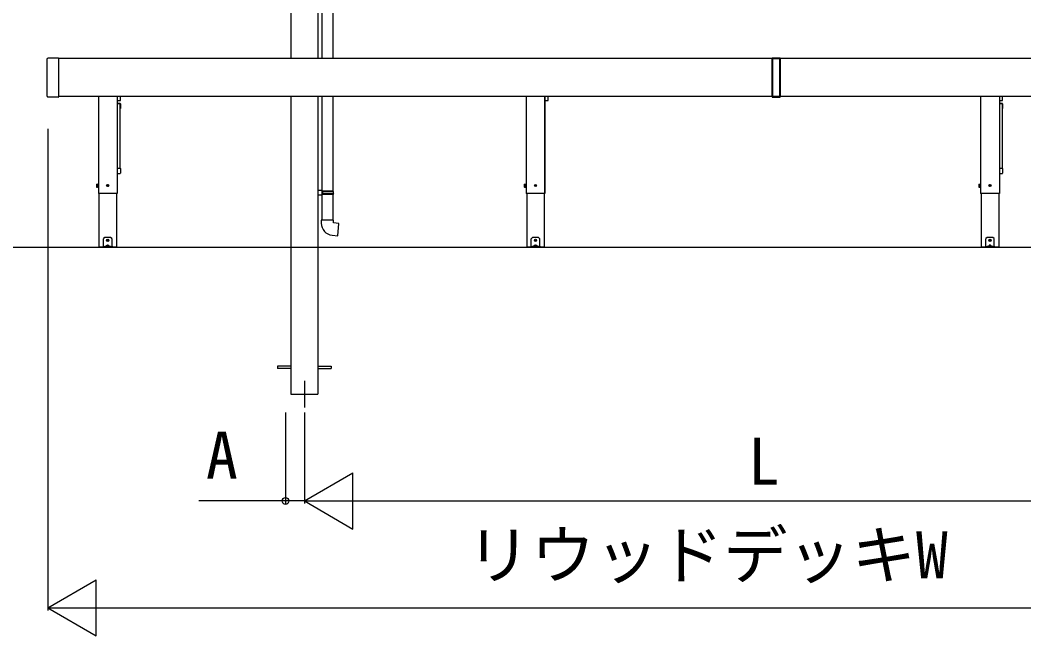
# Model space of a CAD drawing. Units: millimetres, scale not verified. Extents: x -1050 to 1050, y -1566 to 1557.
# Drawn here: x -689.6 to -314.1, y 669.1 to 899.5 of the extents above; entities that cross this region are included whole.
import ezdxf
from ezdxf.enums import TextEntityAlignment as Align

# ---------------------------------------------------------------- set-up
doc = ezdxf.new("R2010")
doc.units = ezdxf.units.MM
doc.header["$LTSCALE"] = 8
for name, color, linetype in [('0-3_YKK_12', 2, 'Continuous'), ('0-4_YKK_13', 4, 'Continuous'), ('0-5_YKK_A1', 4, 'Continuous'), ('0-6_YKK_D', 6, 'Continuous'), ('0-8_YSS_K', 3, 'Continuous')]:
    doc.layers.add(name, color=color, linetype=linetype)
doc.styles.add('ＭＳ ゴシック', font='')
doc.styles.get('ＭＳ ゴシック').set_extended_font_data('MS Gothic')

msp = doc.modelspace()

# ---------------------------------------------------------------- linework, layer by layer
at = {"layer": '0-3_YKK_12'}
msp.add_line((-583.229, 764.59), (-583.229, 754.59), dxfattribs=at)
at = {"layer": '0-4_YKK_13'}
for p, q in [((-576.729, 944.66), (-576.729, 885.09)), ((-572.529, 944.916), (-572.529, 885.09)), ((-576.729, 870.89), (-576.729, 835.746)), ((-572.529, 870.89), (-572.529, 835.49)), ((-576.529, 835.74), (-578.229, 835.79)), ((-578.229, 835.79), (-578.229, 833.99)), ((-576.529, 834.04), (-578.229, 833.99)), ((-576.729, 835.54), (-576.729, 834.24)), ((-576.529, 835.54), (-576.729, 835.54)), ((-572.429, 835.49), (-576.729, 835.49)), ((-572.329, 835.29), (-576.729, 835.29)), ((-572.329, 834.49), (-576.729, 834.49)), ((-572.429, 834.29), (-576.729, 834.29)), ((-576.529, 834.24), (-576.729, 834.24)), ((-576.729, 834.034), (-576.729, 824.59)), ((-576.529, 835.54), (-576.529, 835.74)), ((-576.529, 834.04), (-576.529, 834.24)), ((-576.282, 834.49), (-576.239, 834.29)), ((-572.529, 834.29), (-572.529, 824.59)), ((-572.329, 835.29), (-572.429, 835.49)), ((-572.329, 834.49), (-572.429, 834.29)), ((-572.329, 834.49), (-572.329, 835.29)), ((-576.929, 824.59), (-576.929, 823.498)), ((-572.329, 824.59), (-576.929, 824.59)), ((-572.822, 819.015), (-570.738, 818.833))]:
    msp.add_line(p, q, dxfattribs=at)
for points in [[(-576.282, 834.49), (-576.282, 835.29), (-576.239, 835.49)], [(-570.738, 818.833), (-570.337, 823.415), (-572.329, 823.59), (-572.329, 824.59)]]:
    msp.add_lwpolyline(points, dxfattribs=at)
msp.add_arc((-572.429, 823.498), 4.5, 180, 265, dxfattribs=at)
at = {"layer": '0-5_YKK_A1'}
for p, q in [((-578.229, 1064.59), (-578.229, 885.09)), ((-679.479, 870.981), (-679.479, 884.998)), ((-679.441, 885.079), (-679.45, 885.069)), ((-679.441, 885.079), (-679.218, 885.301)), ((-679.209, 885.31), (-679.218, 885.301)), ((-679.138, 885.34), (-675.279, 885.34)), ((-675.179, 885.24), (-675.179, 884.998)), ((-408.279, 885.09), (-675.179, 885.09)), ((-408.279, 884.998), (-408.279, 885.24)), ((-408.279, 870.981), (-408.279, 884.998)), ((-408.179, 885.34), (-405.379, 885.34)), ((-408.179, 885.31), (-408.179, 885.34)), ((-408.179, 885.31), (-408.179, 885.069)), ((-405.379, 885.31), (-408.179, 885.31)), ((-405.379, 885.31), (-405.379, 885.34)), ((-405.379, 885.069), (-405.379, 885.31)), ((-405.279, 884.998), (-405.379, 884.998)), ((-405.379, 870.981), (-405.379, 884.998)), ((-405.279, 885.24), (-405.279, 884.998)), ((-138.379, 885.09), (-405.279, 885.09)), ((-405.279, 884.998), (-405.279, 870.981)), ((-679.45, 870.91), (-679.441, 870.901)), ((-679.218, 870.679), (-679.441, 870.901)), ((-679.218, 870.679), (-679.209, 870.669)), ((-675.279, 870.64), (-679.138, 870.64)), ((-408.279, 870.89), (-675.179, 870.89)), ((-660.287, 870.89), (-660.287, 834.59)), ((-660.279, 870.89), (-660.279, 834.59)), ((-653.279, 870.89), (-653.279, 834.59)), ((-653.279, 870.89), (-653.279, 834.59)), ((-653.271, 870.89), (-653.271, 834.59)), ((-653.199, 869.37), (-652.159, 869.37)), ((-652.159, 868.256), (-653.199, 868.256)), ((-652.159, 868.231), (-653.199, 868.231)), ((-652.179, 868.194), (-653.179, 868.194)), ((-652.079, 844.031), (-652.079, 868.102)), ((-652.059, 869.47), (-652.059, 870.89)), ((-652.059, 868.156), (-652.059, 866.44)), ((-588.229, 870.89), (-588.229, 814.59)), ((-578.229, 870.89), (-578.229, 814.59)), ((-500.287, 870.89), (-500.287, 834.59)), ((-500.279, 870.89), (-500.279, 834.59)), ((-493.279, 870.89), (-493.279, 834.59)), ((-493.271, 834.59), (-493.271, 870.89)), ((-493.199, 869.37), (-492.159, 869.37)), ((-492.059, 869.47), (-492.059, 870.89)), ((-408.279, 870.74), (-408.279, 870.981)), ((-408.279, 870.981), (-408.179, 870.981)), ((-408.179, 870.981), (-405.379, 870.981)), ((-408.179, 870.91), (-408.179, 870.981)), ((-405.379, 870.91), (-408.179, 870.91)), ((-408.179, 870.91), (-408.179, 870.669)), ((-408.179, 870.669), (-405.379, 870.669)), ((-408.179, 870.669), (-408.179, 870.64)), ((-405.379, 870.64), (-408.179, 870.64)), ((-405.379, 870.981), (-405.279, 870.981)), ((-405.379, 870.91), (-405.379, 870.981)), ((-405.379, 870.669), (-405.379, 870.91)), ((-405.379, 870.669), (-405.379, 870.64)), ((-405.279, 870.981), (-405.279, 870.74)), ((-138.379, 870.89), (-405.279, 870.89)), ((-330.287, 870.89), (-330.287, 834.59)), ((-330.279, 870.89), (-330.279, 834.59)), ((-323.279, 870.89), (-323.279, 834.59)), ((-323.271, 870.89), (-323.271, 834.59)), ((-323.199, 869.37), (-322.159, 869.37)), ((-322.159, 868.256), (-323.199, 868.256)), ((-322.159, 868.231), (-323.199, 868.231)), ((-322.179, 868.194), (-323.179, 868.194)), ((-322.079, 844.031), (-322.079, 868.102)), ((-322.059, 869.47), (-322.059, 870.89)), ((-322.059, 868.156), (-322.059, 866.44)), ((-653.199, 844.068), (-652.159, 844.068)), ((-653.199, 842.161), (-652.159, 842.161)), ((-652.059, 843.976), (-652.059, 843.963)), ((-652.059, 843.963), (-652.059, 843.91)), ((-652.059, 843.91), (-652.059, 843.654)), ((-652.059, 843.654), (-652.059, 842.484)), ((-323.199, 844.068), (-322.159, 844.068)), ((-323.199, 842.161), (-322.159, 842.161)), ((-322.059, 843.976), (-322.059, 843.963)), ((-322.059, 843.963), (-322.059, 843.91)), ((-322.059, 843.91), (-322.059, 843.654)), ((-322.059, 843.654), (-322.059, 842.484)), ((-660.959, 838.09), (-660.915, 838.167)), ((-660.959, 838.09), (-660.959, 837.09)), ((-660.915, 838.167), (-660.559, 838.167)), ((-660.915, 837.878), (-660.559, 837.878)), ((-660.915, 837.301), (-660.559, 837.301)), ((-660.559, 838.167), (-660.559, 837.012)), ((-660.439, 838.215), (-660.279, 838.215)), ((-657.004, 837.64), (-656.893, 837.642)), ((-657.004, 837.54), (-656.893, 837.538)), ((-656.893, 837.642), (-656.841, 837.652)), ((-656.893, 837.538), (-656.841, 837.528)), ((-656.831, 837.703), (-656.841, 837.652)), ((-656.831, 837.476), (-656.841, 837.528)), ((-656.829, 837.814), (-656.831, 837.703)), ((-656.829, 837.365), (-656.831, 837.476)), ((-656.729, 837.814), (-656.727, 837.703)), ((-656.729, 837.365), (-656.727, 837.476)), ((-656.727, 837.703), (-656.717, 837.652)), ((-656.727, 837.476), (-656.717, 837.528)), ((-656.666, 837.642), (-656.717, 837.652)), ((-656.666, 837.538), (-656.717, 837.528)), ((-656.555, 837.64), (-656.666, 837.642)), ((-656.555, 837.54), (-656.666, 837.538)), ((-500.959, 838.09), (-500.915, 838.167)), ((-500.959, 838.09), (-500.959, 837.09)), ((-500.915, 838.167), (-500.559, 838.167)), ((-500.915, 837.878), (-500.559, 837.878)), ((-500.915, 837.301), (-500.559, 837.301)), ((-500.559, 838.167), (-500.559, 837.012)), ((-500.439, 838.215), (-500.279, 838.215)), ((-497.004, 837.64), (-496.893, 837.642)), ((-497.004, 837.54), (-496.893, 837.538)), ((-496.893, 837.642), (-496.841, 837.652)), ((-496.893, 837.538), (-496.841, 837.528)), ((-496.831, 837.703), (-496.841, 837.652)), ((-496.831, 837.476), (-496.841, 837.528)), ((-496.829, 837.814), (-496.831, 837.703)), ((-496.829, 837.365), (-496.831, 837.476)), ((-496.729, 837.814), (-496.727, 837.703)), ((-496.729, 837.365), (-496.727, 837.476)), ((-496.727, 837.703), (-496.717, 837.652)), ((-496.727, 837.476), (-496.717, 837.528)), ((-496.666, 837.642), (-496.717, 837.652)), ((-496.666, 837.538), (-496.717, 837.528)), ((-496.555, 837.64), (-496.666, 837.642)), ((-496.555, 837.54), (-496.666, 837.538)), ((-330.959, 838.09), (-330.915, 838.167)), ((-330.959, 838.09), (-330.959, 837.09)), ((-330.915, 838.167), (-330.559, 838.167)), ((-330.915, 837.878), (-330.559, 837.878)), ((-330.915, 837.301), (-330.559, 837.301)), ((-330.559, 838.167), (-330.559, 837.012)), ((-330.439, 838.215), (-330.279, 838.215)), ((-327.004, 837.64), (-326.893, 837.642)), ((-327.004, 837.54), (-326.893, 837.538)), ((-326.893, 837.642), (-326.841, 837.652)), ((-326.893, 837.538), (-326.841, 837.528)), ((-326.831, 837.703), (-326.841, 837.652)), ((-326.831, 837.476), (-326.841, 837.528)), ((-326.829, 837.814), (-326.831, 837.703)), ((-326.829, 837.365), (-326.831, 837.476)), ((-326.729, 837.814), (-326.727, 837.703)), ((-326.729, 837.365), (-326.727, 837.476)), ((-326.727, 837.703), (-326.717, 837.652)), ((-326.727, 837.476), (-326.717, 837.528)), ((-326.666, 837.642), (-326.717, 837.652)), ((-326.666, 837.538), (-326.717, 837.528)), ((-326.555, 837.64), (-326.666, 837.642)), ((-326.555, 837.54), (-326.666, 837.538)), ((-660.959, 837.09), (-660.915, 837.012)), ((-660.915, 837.012), (-660.559, 837.012)), ((-653.271, 834.59), (-660.287, 834.59)), ((-660.044, 834.59), (-660.044, 814.59)), ((-653.514, 834.59), (-653.514, 814.59)), ((-500.959, 837.09), (-500.915, 837.012)), ((-500.915, 837.012), (-500.559, 837.012)), ((-493.271, 834.59), (-500.287, 834.59)), ((-500.044, 834.59), (-500.044, 814.59)), ((-493.514, 834.59), (-493.514, 814.59)), ((-330.959, 837.09), (-330.915, 837.012)), ((-330.915, 837.012), (-330.559, 837.012)), ((-323.271, 834.59), (-330.287, 834.59)), ((-330.044, 834.59), (-330.044, 814.59)), ((-323.514, 834.59), (-323.514, 814.59)), ((-658.379, 814.89), (-658.379, 817.607)), ((-658.379, 814.84), (-658.379, 814.89)), ((-658.379, 814.59), (-658.379, 814.84)), ((-658.379, 814.84), (-658.321, 814.84)), ((-657.879, 818.19), (-658.321, 817.748)), ((-658.321, 814.84), (-657.879, 814.84)), ((-655.679, 818.19), (-657.879, 818.19)), ((-655.679, 814.84), (-657.879, 814.84)), ((-656.924, 815.336), (-657.37, 814.89)), ((-657.179, 814.932), (-657.179, 814.89)), ((-657.179, 814.89), (-656.379, 814.89)), ((-657.129, 814.84), (-656.429, 814.84)), ((-657.004, 817.14), (-656.893, 817.142)), ((-657.004, 817.04), (-656.893, 817.038)), ((-656.893, 817.142), (-656.841, 817.152)), ((-656.893, 817.038), (-656.841, 817.028)), ((-656.831, 817.203), (-656.841, 817.152)), ((-656.831, 816.976), (-656.841, 817.028)), ((-656.829, 817.314), (-656.831, 817.203)), ((-656.829, 816.865), (-656.831, 816.976)), ((-656.729, 817.314), (-656.727, 817.203)), ((-656.729, 816.865), (-656.727, 816.976)), ((-656.727, 817.203), (-656.717, 817.152)), ((-656.727, 816.976), (-656.717, 817.028)), ((-656.666, 817.142), (-656.717, 817.152)), ((-656.666, 817.038), (-656.717, 817.028)), ((-656.555, 817.14), (-656.666, 817.142)), ((-656.555, 817.04), (-656.666, 817.038)), ((-656.189, 814.89), (-656.635, 815.336)), ((-656.379, 814.932), (-656.379, 814.89)), ((-655.238, 817.748), (-655.679, 818.19)), ((-655.679, 814.59), (-655.679, 814.84)), ((-655.679, 814.84), (-655.238, 814.84)), ((-655.238, 814.84), (-655.179, 814.84)), ((-655.179, 814.89), (-655.179, 817.607)), ((-655.179, 814.89), (-655.179, 814.84)), ((-498.379, 814.89), (-498.379, 817.607)), ((-498.379, 814.84), (-498.379, 814.89)), ((-498.379, 814.59), (-498.379, 814.84)), ((-498.379, 814.84), (-498.321, 814.84)), ((-497.879, 818.19), (-498.321, 817.748)), ((-498.321, 814.84), (-497.879, 814.84)), ((-495.679, 818.19), (-497.879, 818.19)), ((-495.679, 814.84), (-497.879, 814.84)), ((-496.924, 815.336), (-497.37, 814.89)), ((-497.179, 814.932), (-497.179, 814.89)), ((-497.179, 814.89), (-496.379, 814.89)), ((-497.129, 814.84), (-496.429, 814.84)), ((-497.004, 817.14), (-496.893, 817.142)), ((-497.004, 817.04), (-496.893, 817.038)), ((-496.893, 817.142), (-496.841, 817.152)), ((-496.893, 817.038), (-496.841, 817.028)), ((-496.831, 817.203), (-496.841, 817.152)), ((-496.831, 816.976), (-496.841, 817.028)), ((-496.829, 817.314), (-496.831, 817.203)), ((-496.829, 816.865), (-496.831, 816.976)), ((-496.729, 817.314), (-496.727, 817.203)), ((-496.729, 816.865), (-496.727, 816.976)), ((-496.727, 817.203), (-496.717, 817.152)), ((-496.727, 816.976), (-496.717, 817.028)), ((-496.666, 817.142), (-496.717, 817.152)), ((-496.666, 817.038), (-496.717, 817.028)), ((-496.555, 817.14), (-496.666, 817.142)), ((-496.555, 817.04), (-496.666, 817.038)), ((-496.189, 814.89), (-496.635, 815.336)), ((-496.379, 814.932), (-496.379, 814.89)), ((-495.238, 817.748), (-495.679, 818.19)), ((-495.679, 814.59), (-495.679, 814.84)), ((-495.679, 814.84), (-495.238, 814.84)), ((-495.238, 814.84), (-495.179, 814.84)), ((-495.179, 814.89), (-495.179, 817.607)), ((-495.179, 814.89), (-495.179, 814.84)), ((-328.379, 814.89), (-328.379, 817.607)), ((-328.379, 814.84), (-328.379, 814.89)), ((-328.379, 814.59), (-328.379, 814.84)), ((-328.379, 814.84), (-328.321, 814.84)), ((-327.879, 818.19), (-328.321, 817.748)), ((-328.321, 814.84), (-327.879, 814.84)), ((-325.679, 818.19), (-327.879, 818.19)), ((-325.679, 814.84), (-327.879, 814.84)), ((-326.924, 815.336), (-327.37, 814.89)), ((-327.179, 814.932), (-327.179, 814.89)), ((-327.179, 814.89), (-326.379, 814.89)), ((-327.129, 814.84), (-326.429, 814.84)), ((-327.004, 817.14), (-326.893, 817.142)), ((-327.004, 817.04), (-326.893, 817.038)), ((-326.893, 817.142), (-326.841, 817.152)), ((-326.893, 817.038), (-326.841, 817.028)), ((-326.831, 817.203), (-326.841, 817.152)), ((-326.831, 816.976), (-326.841, 817.028)), ((-326.829, 817.314), (-326.831, 817.203)), ((-326.829, 816.865), (-326.831, 816.976)), ((-326.729, 817.314), (-326.727, 817.203)), ((-326.729, 816.865), (-326.727, 816.976)), ((-326.727, 817.203), (-326.717, 817.152)), ((-326.727, 816.976), (-326.717, 817.028)), ((-326.666, 817.142), (-326.717, 817.152)), ((-326.666, 817.038), (-326.717, 817.028)), ((-326.555, 817.14), (-326.666, 817.142)), ((-326.555, 817.04), (-326.666, 817.038)), ((-326.189, 814.89), (-326.635, 815.336)), ((-326.379, 814.932), (-326.379, 814.89)), ((-325.238, 817.748), (-325.679, 818.19)), ((-325.679, 814.59), (-325.679, 814.84)), ((-325.679, 814.84), (-325.238, 814.84)), ((-325.238, 814.84), (-325.179, 814.84)), ((-325.179, 814.89), (-325.179, 817.607)), ((-325.179, 814.89), (-325.179, 814.84)), ((-653.514, 814.59), (-660.044, 814.59)), ((-658.321, 814.59), (-658.379, 814.59)), ((-655.679, 814.59), (-657.879, 814.59)), ((-655.238, 814.59), (-655.679, 814.59)), ((-588.229, 814.59), (-588.229, 759.59)), ((-578.229, 814.59), (-578.229, 759.59)), ((-493.514, 814.59), (-500.044, 814.59)), ((-498.321, 814.59), (-498.379, 814.59)), ((-495.679, 814.59), (-497.879, 814.59)), ((-495.238, 814.59), (-495.679, 814.59)), ((-323.514, 814.59), (-330.044, 814.59)), ((-328.321, 814.59), (-328.379, 814.59)), ((-325.679, 814.59), (-327.879, 814.59)), ((-325.238, 814.59), (-325.679, 814.59)), ((-588.229, 770.04), (-593.229, 770.04)), ((-593.229, 770.04), (-593.229, 769.14)), ((-578.229, 770.04), (-573.229, 770.04)), ((-573.229, 770.04), (-573.229, 769.14)), ((-588.229, 769.14), (-593.229, 769.14)), ((-578.229, 769.14), (-573.229, 769.14)), ((-588.229, 759.59), (-578.229, 759.59))]:
    msp.add_line(p, q, dxfattribs=at)
for points in [[(-578.229, 1064.59), (-588.229, 1064.59), (-588.229, 885.09)], [(-675.179, 884.998), (-675.179, 870.981), (-675.179, 870.74)], [(-408.179, 885.069), (-408.179, 884.998), (-408.279, 884.998)], [(-408.179, 885.069), (-405.379, 885.069), (-405.379, 884.998), (-408.179, 884.998), (-408.179, 870.981)], [(-652.059, 842.484), (-652.059, 842.28), (-652.059, 842.261)], [(-322.059, 842.484), (-322.059, 842.28), (-322.059, 842.261)], [(-660.279, 836.965), (-660.439, 836.965), (-660.439, 838.215)], [(-500.279, 836.965), (-500.439, 836.965), (-500.439, 838.215)], [(-330.279, 836.965), (-330.439, 836.965), (-330.439, 838.215)], [(-657.879, 814.84), (-657.879, 814.59), (-658.321, 814.59)], [(-655.179, 814.84), (-655.179, 814.59), (-655.238, 814.59)], [(-497.879, 814.84), (-497.879, 814.59), (-498.321, 814.59)], [(-495.179, 814.84), (-495.179, 814.59), (-495.238, 814.59)], [(-327.879, 814.84), (-327.879, 814.59), (-328.321, 814.59)], [(-325.179, 814.84), (-325.179, 814.59), (-325.238, 814.59)]]:
    msp.add_lwpolyline(points, dxfattribs=at)
for points in [[(-660.559, 838.165), (-660.439, 838.165), (-660.439, 837.015), (-660.559, 837.015)], [(-500.559, 838.165), (-500.439, 838.165), (-500.439, 837.015), (-500.559, 837.015)], [(-330.559, 838.165), (-330.439, 838.165), (-330.439, 837.015), (-330.559, 837.015)]]:
    msp.add_lwpolyline(points, close=True, dxfattribs=at)
for centre, radius in [((-656.779, 837.59), 0.4), ((-656.567, 837.378), 0.03), ((-496.779, 837.59), 0.4), ((-496.567, 837.378), 0.03), ((-326.779, 837.59), 0.4), ((-326.567, 837.378), 0.03), ((-656.779, 817.09), 0.4), ((-656.567, 816.878), 0.03), ((-496.779, 817.09), 0.4), ((-496.567, 816.878), 0.03), ((-326.779, 817.09), 0.4), ((-326.567, 816.878), 0.03)]:
    msp.add_circle(centre, radius, dxfattribs=at)
for centre, radius, start, end in [((-679.379, 884.998), 0.1, 135, 180), ((-679.138, 885.24), 0.1, 90, 135), ((-675.279, 885.24), 0.1, 0, 90), ((-408.192, 885.222), 0.0893, 81.95053, 168.57825), ((-408.192, 884.981), 0.0893, 81.95053, 168.57825), ((-408.179, 885.24), 0.1, 90, 180), ((-405.367, 885.222), 0.0893, 11.42175, 98.04947), ((-405.367, 884.981), 0.0893, 11.42175, 98.04947), ((-405.379, 885.24), 0.1, 0, 90), ((-679.379, 870.981), 0.1, 180, 225), ((-679.138, 870.74), 0.1, 225, 270), ((-675.279, 870.74), 0.1, 270, 0), ((-653.201, 868.128), 0.103, 89.33234, 133.67747), ((-653.199, 869.47), 0.1, 223.92867, 270), ((-653.199, 868.156), 0.1, 90, 136.07133), ((-653.183, 868.098), 0.0964, 87.79679, 156.39643), ((-652.176, 868.098), 0.0964, 2.3873, 92.20321), ((-652.156, 868.134), 0.0964, 2.3873, 92.20321), ((-652.159, 869.47), 0.1, 270, 0), ((-652.159, 868.156), 0.1, 0, 90), ((-493.199, 869.47), 0.1, 223.92867, 270), ((-492.159, 869.47), 0.1, 270, 0), ((-408.192, 870.999), 0.0893, 191.42175, 278.04947), ((-408.192, 870.757), 0.0893, 191.42175, 278.04947), ((-408.179, 870.74), 0.1, 180, 270), ((-405.367, 870.999), 0.0893, 261.95053, 348.57825), ((-405.367, 870.757), 0.0893, 261.95053, 348.57825), ((-405.379, 870.74), 0.1, 270, 0), ((-323.201, 868.128), 0.103, 89.33234, 133.67747), ((-323.199, 869.47), 0.1, 223.92867, 270), ((-323.199, 868.156), 0.1, 90, 136.07133), ((-323.183, 868.098), 0.0964, 87.79679, 156.39643), ((-322.176, 868.098), 0.0964, 2.3873, 92.20321), ((-322.156, 868.134), 0.0964, 2.3873, 92.20321), ((-322.159, 869.47), 0.1, 270, 0), ((-322.159, 868.156), 0.1, 0, 90), ((-652.148, 866.441), 0.0881, 320.61871, 359.66491), ((-322.148, 866.441), 0.0881, 320.61871, 359.66491), ((-653.203, 843.972), 0.0964, 87.79679, 135.1392), ((-653.199, 842.261), 0.1, 223.92867, 270), ((-652.156, 843.972), 0.0964, 2.3873, 92.20321), ((-652.159, 842.261), 0.1, 270, 0), ((-323.203, 843.972), 0.0964, 87.79679, 135.1392), ((-323.199, 842.261), 0.1, 223.92867, 270), ((-322.156, 843.972), 0.0964, 2.3873, 92.20321), ((-322.159, 842.261), 0.1, 270, 0), ((-660.704, 838.023), 0.256, 145.61708, 214.38292), ((-660.704, 837.157), 0.256, 145.61708, 214.38292), ((-660.004, 837.59), 0.955, 162.41276, 197.58724), ((-656.779, 837.59), 0.23, 167.44414, 192.55586), ((-656.779, 837.59), 0.23, 77.44414, 102.55586), ((-656.779, 837.59), 0.23, 257.44414, 282.55586), ((-656.779, 837.59), 0.23, 347.44414, 12.55586), ((-500.704, 838.023), 0.256, 145.61708, 214.38292), ((-500.704, 837.157), 0.256, 145.61708, 214.38292), ((-500.004, 837.59), 0.955, 162.41276, 197.58724), ((-496.779, 837.59), 0.23, 167.44414, 192.55586), ((-496.779, 837.59), 0.23, 77.44414, 102.55586), ((-496.779, 837.59), 0.23, 257.44414, 282.55586), ((-496.779, 837.59), 0.23, 347.44414, 12.55586), ((-330.704, 838.023), 0.256, 145.61708, 214.38292), ((-330.704, 837.157), 0.256, 145.61708, 214.38292), ((-330.004, 837.59), 0.955, 162.41276, 197.58724), ((-326.779, 837.59), 0.23, 167.44414, 192.55586), ((-326.779, 837.59), 0.23, 77.44414, 102.55586), ((-326.779, 837.59), 0.23, 257.44414, 282.55586), ((-326.779, 837.59), 0.23, 347.44414, 12.55586), ((-658.179, 817.607), 0.2, 135, 180), ((-657.079, 814.932), 0.1, 126.03188, 180), ((-657.129, 814.89), 0.05, 180, 270), ((-656.779, 814.52), 0.61, 53.96812, 126.03188), ((-656.779, 817.09), 0.23, 167.44414, 192.55586), ((-656.779, 817.09), 0.23, 77.44414, 102.55586), ((-656.779, 817.09), 0.23, 257.44414, 282.55586), ((-656.779, 817.09), 0.23, 347.44414, 12.55586), ((-656.429, 814.89), 0.05, 270, 0), ((-656.479, 814.932), 0.1, 0, 53.96812), ((-655.379, 817.607), 0.2, 0, 45), ((-498.179, 817.607), 0.2, 135, 180), ((-497.079, 814.932), 0.1, 126.03188, 180), ((-497.129, 814.89), 0.05, 180, 270), ((-496.779, 814.52), 0.61, 53.96812, 126.03188), ((-496.779, 817.09), 0.23, 167.44414, 192.55586), ((-496.779, 817.09), 0.23, 77.44414, 102.55586), ((-496.779, 817.09), 0.23, 257.44414, 282.55586), ((-496.779, 817.09), 0.23, 347.44414, 12.55586), ((-496.429, 814.89), 0.05, 270, 0), ((-496.479, 814.932), 0.1, 0, 53.96812), ((-495.379, 817.607), 0.2, 0, 45), ((-328.179, 817.607), 0.2, 135, 180), ((-327.079, 814.932), 0.1, 126.03188, 180), ((-327.129, 814.89), 0.05, 180, 270), ((-326.779, 814.52), 0.61, 53.96812, 126.03188), ((-326.779, 817.09), 0.23, 167.44414, 192.55586), ((-326.779, 817.09), 0.23, 77.44414, 102.55586), ((-326.779, 817.09), 0.23, 257.44414, 282.55586), ((-326.779, 817.09), 0.23, 347.44414, 12.55586), ((-326.429, 814.89), 0.05, 270, 0), ((-326.479, 814.932), 0.1, 0, 53.96812), ((-325.379, 817.607), 0.2, 0, 45)]:
    msp.add_arc(centre, radius, start, end, dxfattribs=at)
for centre, major_axis, ratio, start_param, end_param in [((-657.32, 814.89), (0.0688, 0.0425), 0.381966, 2.1243707, 3.695167), ((-656.779, 815.047), (0, -0.354), 0.707107, 2.5261129, 3.7570724), ((-656.239, 814.89), (0.0688, -0.0425), 0.381966, 5.7296109, 7.3004073), ((-497.32, 814.89), (0.0688, 0.0425), 0.381966, 2.1243707, 3.695167), ((-496.779, 815.047), (0, -0.354), 0.707107, 2.5261129, 3.7570724), ((-496.239, 814.89), (0.0688, -0.0425), 0.381966, 5.7296109, 7.3004073), ((-327.32, 814.89), (0.0688, 0.0425), 0.381966, 2.1243707, 3.695167), ((-326.779, 815.047), (0, -0.354), 0.707107, 2.5261129, 3.7570724), ((-326.239, 814.89), (0.0688, -0.0425), 0.381966, 5.7296109, 7.3004073)]:
    msp.add_ellipse(centre, major_axis=major_axis, ratio=ratio, start_param=start_param, end_param=end_param, dxfattribs=at)
at = {"layer": '0-6_YKK_D'}
for p, q in [((-679.229, 858.79), (-679.229, 678.59)), ((-590.279, 752.69), (-590.279, 718.59)), ((-583.229, 752.69), (-583.229, 718.59)), ((-583.229, 752.69), (-583.229, 718.59)), ((-583.229, 719.59), (-565.043, 730.09)), ((-565.043, 709.09), (-565.043, 730.09)), ((-583.229, 719.59), (-565.043, 709.09)), ((-583.229, 719.59), (-546.856, 719.59)), ((-562.229, 719.59), (-251.329, 719.59)), ((-679.229, 679.59), (-661.043, 690.09)), ((-661.043, 669.09), (-661.043, 690.09)), ((-679.229, 679.59), (-661.043, 669.09)), ((-679.229, 679.59), (-642.856, 679.59)), ((-658.229, 679.59), (-155.329, 679.59))]:
    msp.add_line(p, q, dxfattribs=at)
msp.add_lwpolyline([(-583.229, 719.59), (-590.279, 719.59), (-622.652, 719.59)], dxfattribs=at)
msp.add_circle((-590.279, 719.59), 1.275, dxfattribs=at)
at = {"layer": '0-8_YSS_K'}
msp.add_line((-762.894, 814.59), (677.736, 814.59), dxfattribs=at)

# ---------------------------------------------------------------- texts
at = {"layer": '0-6_YKK_D', "style": 'ＭＳ ゴシック'}
for s, p in [('A', (-620.061, 722.59)), ('L', (-417.348, 720.39)), ('リウッドデッキW', (-522.552, 685.317))]:
    msp.add_text(s, height=17.6, dxfattribs=at).set_placement(p, align=Align.BOTTOM_LEFT)

doc.saveas('drawing.dxf')
